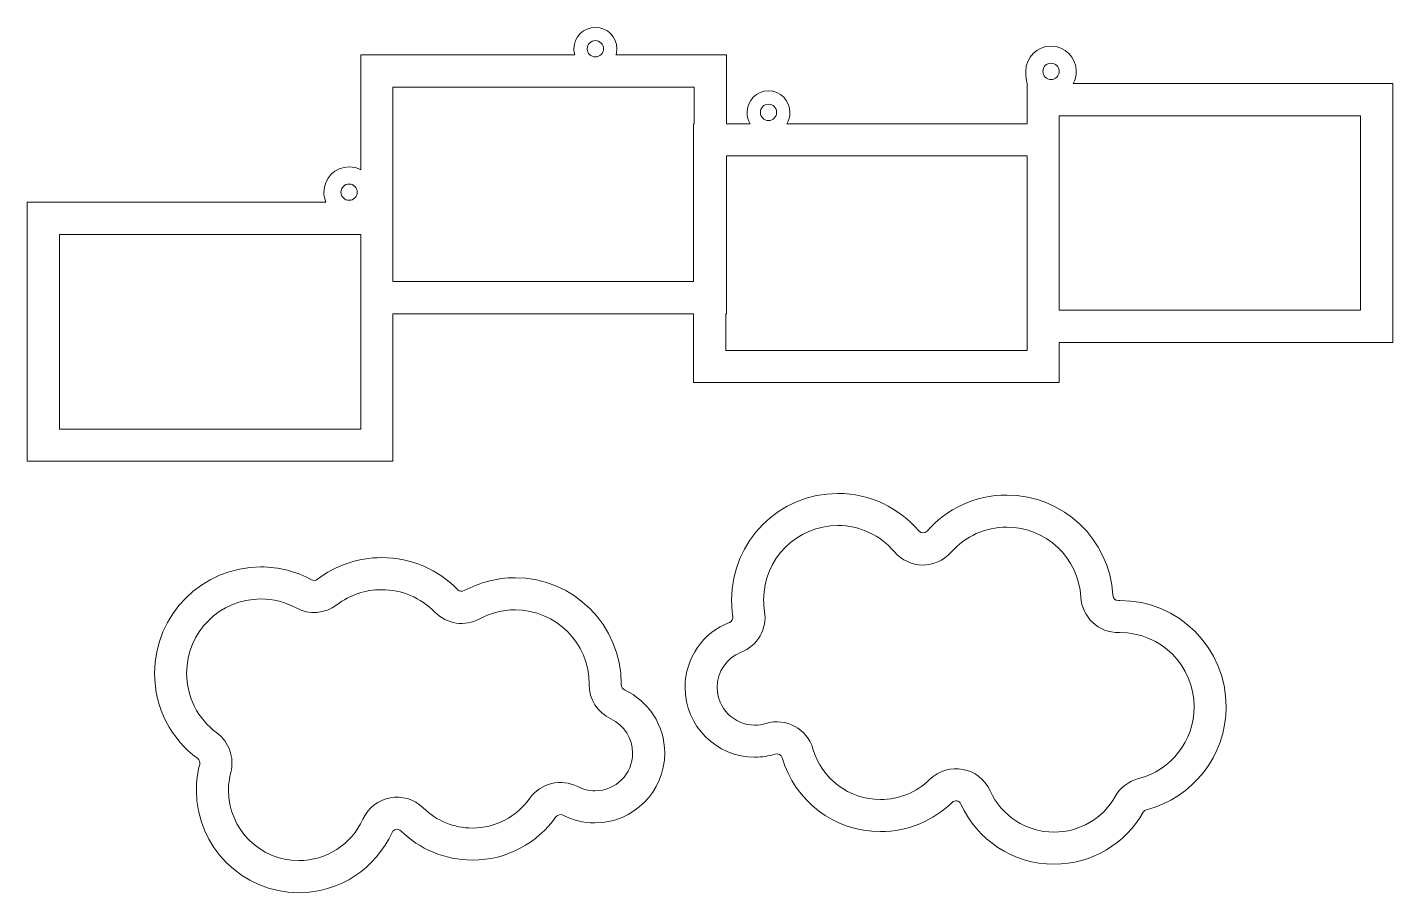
# Model space of a CAD drawing. Header units: millimetres. Extents: x 599 to 6075, y -2288 to 200.
# Drawn here: x 599 to 1238, y -1267 to -862 of the extents above; entities that cross this region are included whole.
import ezdxf

# ---------------------------------------------------------------- set-up
doc = ezdxf.new("R2010")
doc.units = ezdxf.units.MM
doc.header["$MEASUREMENT"] = 0
doc.layers.add('layer 1', color=7, linetype='Continuous')

msp = doc.modelspace()

# ---------------------------------------------------------------- linework, layer by layer
at = {"layer": 'layer 1', "color": 250, "lineweight": 20}
for points, knots in [([(599.0685, -1064.8494), (599.0685, -1064.8494), (599.0685, -943.8495), (599.0685, -943.8495), (599.0685, -943.8495), (599.0685, -943.8495), (738.7711, -943.8495), (738.7711, -943.8495), (738.7711, -943.8495), (738.1337, -942.3971), (737.7792, -940.7923), (737.7792, -939.1045), (737.7792, -939.1045), (737.7792, -932.5763), (743.0715, -927.284), (749.5997, -927.284), (749.5997, -927.284), (751.573, -927.284), (753.433, -927.7683), (755.0684, -928.6233), (755.0684, -928.6233), (755.0684, -928.6233), (755.0684, -874.9368), (755.0684, -874.9368), (755.0684, -874.9368), (755.0684, -874.9368), (855.1748, -874.9368), (855.1748, -874.9368), (855.1748, -874.9368), (854.9055, -874.0293), (854.7602, -873.0684), (854.7602, -872.0735), (854.7602, -872.0735), (854.7602, -866.5236), (859.2595, -862.0243), (864.8094, -862.0243), (864.8094, -862.0243), (870.3593, -862.0243), (874.8586, -866.5236), (874.8586, -872.0735), (874.8586, -872.0735), (874.8586, -873.0684), (874.7133, -874.0293), (874.444, -874.9368), (874.444, -874.9368), (874.444, -874.9368), (926.0683, -874.9368), (926.0683, -874.9368), (926.0683, -874.9368), (926.0683, -874.9368), (926.0683, -907.091), (926.0683, -907.091), (926.0683, -907.091), (926.0683, -907.091), (937.2456, -907.091), (937.2456, -907.091), (937.2456, -907.091), (936.2881, -905.5521), (935.7344, -903.7358), (935.7344, -901.79), (935.7344, -901.79), (935.7344, -896.2401), (940.2337, -891.7408), (945.7836, -891.7408), (945.7836, -891.7408), (951.3335, -891.7408), (955.8328, -896.2401), (955.8328, -901.79), (955.8328, -901.79), (955.8328, -903.7358), (955.2791, -905.5521), (954.3216, -907.091), (954.3216, -907.091), (954.3216, -907.091), (1066.7728, -907.091), (1066.7728, -907.091), (1066.7728, -907.091), (1066.7728, -907.091), (1066.7728, -888.3314), (1066.7728, -888.3314), (1066.7728, -888.3314), (1066.2759, -886.6063), (1066.1269, -885.4342), (1066.1269, -882.6286), (1066.1269, -882.6286), (1066.1269, -876.1004), (1071.4192, -870.8081), (1077.9474, -870.8081), (1077.9474, -870.8081), (1084.4756, -870.8081), (1089.7679, -876.1004), (1089.7679, -882.6286), (1089.7679, -882.6286), (1089.7679, -884.6967), (1089.2362, -886.6403), (1088.3029, -888.3314), (1088.3029, -888.3314), (1088.3029, -888.3314), (1237.7727, -888.3314), (1237.7727, -888.3314), (1237.7727, -888.3314), (1237.7727, -888.3314), (1237.7727, -1009.3313), (1237.7727, -1009.3313), (1237.7727, -1009.3313), (1237.7727, -1009.3313), (1081.7728, -1009.3313), (1081.7728, -1009.3313), (1081.7728, -1009.3313), (1081.7728, -1009.3313), (1081.7728, -1028.0909), (1081.7728, -1028.0909), (1081.7728, -1028.0909), (1081.7728, -1028.0909), (910.7729, -1028.0909), (910.7729, -1028.0909), (910.7729, -1028.0909), (910.7729, -1028.0909), (910.7729, -995.9367), (910.7729, -995.9367), (910.7729, -995.9367), (910.7729, -995.9367), (770.0684, -995.9367), (770.0684, -995.9367), (770.0684, -995.9367), (770.0684, -995.9367), (770.0684, -1064.8494), (770.0684, -1064.8494), (770.0684, -1064.8494), (770.0684, -1064.8494), (599.0685, -1064.8494), (599.0685, -1064.8494)], [0, 0, 0, 0, 0.02941176, 0.02941176, 0.02941176, 0.02941176, 0.05882353, 0.05882353, 0.05882353, 0.05882353, 0.08823529, 0.08823529, 0.08823529, 0.08823529, 0.11764706, 0.11764706, 0.11764706, 0.11764706, 0.14705882, 0.14705882, 0.14705882, 0.14705882, 0.17647059, 0.17647059, 0.17647059, 0.17647059, 0.20588235, 0.20588235, 0.20588235, 0.20588235, 0.23529412, 0.23529412, 0.23529412, 0.23529412, 0.26470588, 0.26470588, 0.26470588, 0.26470588, 0.29411765, 0.29411765, 0.29411765, 0.29411765, 0.32352941, 0.32352941, 0.32352941, 0.32352941, 0.35294118, 0.35294118, 0.35294118, 0.35294118, 0.38235294, 0.38235294, 0.38235294, 0.38235294, 0.41176471, 0.41176471, 0.41176471, 0.41176471, 0.44117647, 0.44117647, 0.44117647, 0.44117647, 0.47058824, 0.47058824, 0.47058824, 0.47058824, 0.5, 0.5, 0.5, 0.5, 0.52941176, 0.52941176, 0.52941176, 0.52941176, 0.55882353, 0.55882353, 0.55882353, 0.55882353, 0.58823529, 0.58823529, 0.58823529, 0.58823529, 0.61764706, 0.61764706, 0.61764706, 0.61764706, 0.64705882, 0.64705882, 0.64705882, 0.64705882, 0.67647059, 0.67647059, 0.67647059, 0.67647059, 0.70588235, 0.70588235, 0.70588235, 0.70588235, 0.73529412, 0.73529412, 0.73529412, 0.73529412, 0.76470588, 0.76470588, 0.76470588, 0.76470588, 0.79411765, 0.79411765, 0.79411765, 0.79411765, 0.82352941, 0.82352941, 0.82352941, 0.82352941, 0.85294118, 0.85294118, 0.85294118, 0.85294118, 0.88235294, 0.88235294, 0.88235294, 0.88235294, 0.91176471, 0.91176471, 0.91176471, 0.91176471, 0.94117647, 0.94117647, 0.94117647, 0.94117647, 1, 1, 1, 1]), ([(910.7729, -980.9367), (910.7729, -980.9367), (910.7729, -907.091), (910.7729, -907.091), (910.7729, -907.091), (910.7729, -907.091), (911.0683, -907.091), (911.0683, -907.091), (911.0683, -907.091), (911.0683, -907.091), (911.0683, -889.9368), (911.0683, -889.9368), (911.0683, -889.9368), (911.0683, -889.9368), (770.0684, -889.9368), (770.0684, -889.9368), (770.0684, -889.9368), (770.0684, -889.9368), (770.0684, -943.8495), (770.0684, -943.8495), (770.0684, -943.8495), (770.0684, -943.8495), (770.0684, -980.9367), (770.0684, -980.9367), (770.0684, -980.9367), (770.0684, -980.9367), (910.7729, -980.9367), (910.7729, -980.9367)], [0, 0, 0, 0, 0.125, 0.125, 0.125, 0.125, 0.25, 0.25, 0.25, 0.25, 0.375, 0.375, 0.375, 0.375, 0.5, 0.5, 0.5, 0.5, 0.625, 0.625, 0.625, 0.625, 0.75, 0.75, 0.75, 0.75, 1, 1, 1, 1]), ([(1081.7728, -907.091), (1081.7728, -907.091), (1081.7728, -994.3313), (1081.7728, -994.3313), (1081.7728, -994.3313), (1081.7728, -994.3313), (1222.7727, -994.3313), (1222.7727, -994.3313), (1222.7727, -994.3313), (1222.7727, -994.3313), (1222.7727, -903.3314), (1222.7727, -903.3314), (1222.7727, -903.3314), (1222.7727, -903.3314), (1081.7728, -903.3314), (1081.7728, -903.3314), (1081.7728, -903.3314), (1081.7728, -903.3314), (1081.7728, -907.091), (1081.7728, -907.091)], [0, 0, 0, 0, 0.16666667, 0.16666667, 0.16666667, 0.16666667, 0.33333333, 0.33333333, 0.33333333, 0.33333333, 0.5, 0.5, 0.5, 0.5, 0.66666667, 0.66666667, 0.66666667, 0.66666667, 1, 1, 1, 1]), ([(926.0683, -922.091), (926.0683, -922.091), (926.0683, -995.9367), (926.0683, -995.9367), (926.0683, -995.9367), (926.0683, -995.9367), (925.7729, -995.9367), (925.7729, -995.9367), (925.7729, -995.9367), (925.7729, -995.9367), (925.7729, -1013.0909), (925.7729, -1013.0909), (925.7729, -1013.0909), (925.7729, -1013.0909), (1066.7728, -1013.0909), (1066.7728, -1013.0909), (1066.7728, -1013.0909), (1066.7728, -1013.0909), (1066.7728, -1009.3313), (1066.7728, -1009.3313), (1066.7728, -1009.3313), (1066.7728, -1009.3313), (1066.7728, -922.091), (1066.7728, -922.091), (1066.7728, -922.091), (1066.7728, -922.091), (926.0683, -922.091), (926.0683, -922.091)], [0, 0, 0, 0, 0.125, 0.125, 0.125, 0.125, 0.25, 0.25, 0.25, 0.25, 0.375, 0.375, 0.375, 0.375, 0.5, 0.5, 0.5, 0.5, 0.625, 0.625, 0.625, 0.625, 0.75, 0.75, 0.75, 0.75, 1, 1, 1, 1]), ([(614.0685, -1049.8494), (614.0685, -1049.8494), (614.0685, -958.8495), (614.0685, -958.8495), (614.0685, -958.8495), (614.0685, -958.8495), (755.0684, -958.8495), (755.0684, -958.8495), (755.0684, -958.8495), (755.0684, -958.8495), (755.0684, -995.9367), (755.0684, -995.9367), (755.0684, -995.9367), (755.0684, -995.9367), (755.0684, -1049.8494), (755.0684, -1049.8494), (755.0684, -1049.8494), (755.0684, -1049.8494), (614.0685, -1049.8494), (614.0685, -1049.8494)], [0, 0, 0, 0, 0.16666667, 0.16666667, 0.16666667, 0.16666667, 0.33333333, 0.33333333, 0.33333333, 0.33333333, 0.5, 0.5, 0.5, 0.5, 0.66666667, 0.66666667, 0.66666667, 0.66666667, 1, 1, 1, 1])]:
    msp.add_open_spline(points, degree=3, knots=knots, dxfattribs=at)
at = {"layer": 'layer 1', "color": 7, "lineweight": 9}
for points in [[(864.8094, -868.2611), (866.9149, -868.2611), (868.6218, -869.968), (868.6218, -872.0735), (868.6218, -872.0735), (868.6218, -874.179), (866.9149, -875.8859), (864.8094, -875.8859), (864.8094, -875.8859), (862.7039, -875.8859), (860.997, -874.179), (860.997, -872.0735), (860.997, -872.0735), (860.997, -869.968), (862.7039, -868.2611), (864.8094, -868.2611)], [(1077.9474, -878.8162), (1080.0529, -878.8162), (1081.7598, -880.5231), (1081.7598, -882.6286), (1081.7598, -882.6286), (1081.7598, -884.7341), (1080.0529, -886.441), (1077.9474, -886.441), (1077.9474, -886.441), (1075.8419, -886.441), (1074.135, -884.7341), (1074.135, -882.6286), (1074.135, -882.6286), (1074.135, -880.5231), (1075.8419, -878.8162), (1077.9474, -878.8162)], [(945.7836, -897.9776), (947.8891, -897.9776), (949.596, -899.6845), (949.596, -901.79), (949.596, -901.79), (949.596, -903.8955), (947.8891, -905.6024), (945.7836, -905.6024), (945.7836, -905.6024), (943.6781, -905.6024), (941.9712, -903.8955), (941.9712, -901.79), (941.9712, -901.79), (941.9712, -899.6845), (943.6781, -897.9776), (945.7836, -897.9776)], [(749.5997, -935.2921), (751.7052, -935.2921), (753.4121, -936.999), (753.4121, -939.1045), (753.4121, -939.1045), (753.4121, -941.21), (751.7052, -942.9169), (749.5997, -942.9169), (749.5997, -942.9169), (747.4942, -942.9169), (745.7873, -941.21), (745.7873, -939.1045), (745.7873, -939.1045), (745.7873, -936.999), (747.4942, -935.2921), (749.5997, -935.2921)]]:
    msp.add_open_spline(points, degree=3, knots=[0, 0, 0, 0, 0.2, 0.2, 0.2, 0.2, 0.4, 0.4, 0.4, 0.4, 0.6, 0.6, 0.6, 0.6, 1, 1, 1, 1], dxfattribs=at)
at = {"layer": 'layer 1', "color": 7, "lineweight": 20}
for points, knots in [([(1110.211, -1130.0198), (1109.9649, -1130.0198), (1109.7193, -1130.0218), (1109.4742, -1130.0257), (1109.4742, -1130.0257), (1108.0944, -1130.0474), (1106.9439, -1128.9756), (1106.8677, -1127.5978), (1106.8677, -1127.5978), (1105.4232, -1101.4537), (1083.768, -1080.6985), (1057.2631, -1080.6985), (1057.2631, -1080.6985), (1042.4097, -1080.6985), (1029.0804, -1087.2179), (1019.9761, -1097.5498), (1019.9761, -1097.5498), (1018.9262, -1098.7413), (1017.1187, -1098.7247), (1016.0908, -1097.5143), (1016.0908, -1097.5143), (1006.9772, -1086.7828), (993.3858, -1079.9731), (978.2037, -1079.9731), (978.2037, -1079.9731), (950.7641, -1079.9731), (928.5198, -1102.2174), (928.5198, -1129.657), (928.5198, -1129.657), (928.5198, -1132.3036), (928.7277, -1134.9017), (929.1266, -1137.4361), (929.1266, -1137.4361), (929.3165, -1138.6418), (928.6597, -1139.784), (927.523, -1140.2284), (927.523, -1140.2284), (915.3698, -1144.9783), (906.7604, -1156.8018), (906.7604, -1170.6373), (906.7604, -1170.6373), (906.7604, -1188.6633), (921.3735, -1203.2764), (939.3996, -1203.2764), (939.3996, -1203.2764), (942.7248, -1203.2764), (945.9339, -1202.7791), (948.9565, -1201.8548), (948.9565, -1201.8548), (950.3264, -1201.4359), (951.7742, -1202.221), (952.1737, -1203.5966), (952.1737, -1203.5966), (957.9615, -1223.5252), (976.3544, -1238.0916), (998.15, -1238.0916), (998.15, -1238.0916), (1011.1845, -1238.0916), (1023.0019, -1232.8818), (1031.6343, -1224.4312), (1031.6343, -1224.4312), (1032.9436, -1223.1495), (1035.0137, -1223.5377), (1035.7705, -1225.2064), (1035.7705, -1225.2064), (1043.2926, -1241.7887), (1059.9909, -1253.3232), (1079.3852, -1253.3232), (1079.3852, -1253.3232), (1097.2472, -1253.3232), (1112.8224, -1243.5393), (1121.0489, -1229.0394), (1121.0489, -1229.0394), (1121.4059, -1228.4102), (1121.9414, -1227.9987), (1122.6419, -1227.8183), (1122.6419, -1227.8183), (1144.0656, -1222.2992), (1159.8949, -1202.8508), (1159.8949, -1179.7038), (1159.8949, -1179.7038), (1159.8949, -1152.2641), (1137.6506, -1130.0198), (1110.211, -1130.0198)], [0, 0, 0, 0, 0.04545455, 0.04545455, 0.04545455, 0.04545455, 0.09090909, 0.09090909, 0.09090909, 0.09090909, 0.13636364, 0.13636364, 0.13636364, 0.13636364, 0.18181818, 0.18181818, 0.18181818, 0.18181818, 0.22727273, 0.22727273, 0.22727273, 0.22727273, 0.27272727, 0.27272727, 0.27272727, 0.27272727, 0.31818182, 0.31818182, 0.31818182, 0.31818182, 0.36363636, 0.36363636, 0.36363636, 0.36363636, 0.40909091, 0.40909091, 0.40909091, 0.40909091, 0.45454545, 0.45454545, 0.45454545, 0.45454545, 0.5, 0.5, 0.5, 0.5, 0.54545455, 0.54545455, 0.54545455, 0.54545455, 0.59090909, 0.59090909, 0.59090909, 0.59090909, 0.63636364, 0.63636364, 0.63636364, 0.63636364, 0.68181818, 0.68181818, 0.68181818, 0.68181818, 0.72727273, 0.72727273, 0.72727273, 0.72727273, 0.77272727, 0.77272727, 0.77272727, 0.77272727, 0.81818182, 0.81818182, 0.81818182, 0.81818182, 0.86363636, 0.86363636, 0.86363636, 0.86363636, 0.90909091, 0.90909091, 0.90909091, 0.90909091, 1, 1, 1, 1]), ([(1110.211, -1145.0198), (1110.0442, -1145.0198), (1109.8773, -1145.0212), (1109.7105, -1145.0238), (1109.7105, -1145.0238), (1100.2823, -1145.1724), (1092.4108, -1137.8404), (1091.8905, -1128.4254), (1091.8905, -1128.4254), (1090.8763, -1110.0692), (1075.6483, -1095.6985), (1057.2631, -1095.6985), (1057.2631, -1095.6985), (1047.2488, -1095.6985), (1037.8448, -1099.9602), (1031.2302, -1107.4667), (1031.2302, -1107.4667), (1024.1406, -1115.5123), (1011.5989, -1115.3977), (1004.6574, -1107.224), (1004.6574, -1107.224), (998.0345, -1099.4253), (988.438, -1094.9731), (978.2037, -1094.9731), (978.2037, -1094.9731), (959.0437, -1094.9731), (943.5198, -1110.497), (943.5198, -1129.657), (943.5198, -1129.657), (943.5198, -1131.4804), (943.6605, -1133.3022), (943.9441, -1135.1034), (943.9441, -1135.1034), (945.228, -1143.2588), (940.6726, -1151.1939), (932.9834, -1154.1992), (932.9834, -1154.1992), (926.2245, -1156.8409), (921.7604, -1163.3612), (921.7604, -1170.6373), (921.7604, -1170.6373), (921.7604, -1180.3838), (929.6531, -1188.2764), (939.3996, -1188.2764), (939.3996, -1188.2764), (941.1531, -1188.2764), (942.8928, -1188.0234), (944.5701, -1187.5105), (944.5701, -1187.5105), (953.9321, -1184.6476), (963.8481, -1190.0119), (966.5785, -1199.4131), (966.5785, -1199.4131), (970.6472, -1213.4227), (983.5349, -1223.0916), (998.15, -1223.0916), (998.15, -1223.0916), (1006.7885, -1223.0916), (1014.9689, -1219.7546), (1021.1412, -1213.7123), (1021.1412, -1213.7123), (1029.8789, -1205.1586), (1044.3797, -1207.8747), (1049.4308, -1219.0099), (1049.4308, -1219.0099), (1054.759, -1230.756), (1066.4487, -1238.3232), (1079.3852, -1238.3232), (1079.3852, -1238.3232), (1091.2745, -1238.3232), (1102.1539, -1231.9458), (1108.0024, -1221.6375), (1108.0024, -1221.6375), (1110.3664, -1217.4707), (1114.2605, -1214.4877), (1118.8999, -1213.2926), (1118.8999, -1213.2926), (1134.1819, -1209.3557), (1144.8949, -1195.5088), (1144.8949, -1179.7038), (1144.8949, -1179.7038), (1144.8949, -1160.5437), (1129.3711, -1145.0198), (1110.211, -1145.0198)], [0, 0, 0, 0, 0.04545455, 0.04545455, 0.04545455, 0.04545455, 0.09090909, 0.09090909, 0.09090909, 0.09090909, 0.13636364, 0.13636364, 0.13636364, 0.13636364, 0.18181818, 0.18181818, 0.18181818, 0.18181818, 0.22727273, 0.22727273, 0.22727273, 0.22727273, 0.27272727, 0.27272727, 0.27272727, 0.27272727, 0.31818182, 0.31818182, 0.31818182, 0.31818182, 0.36363636, 0.36363636, 0.36363636, 0.36363636, 0.40909091, 0.40909091, 0.40909091, 0.40909091, 0.45454545, 0.45454545, 0.45454545, 0.45454545, 0.5, 0.5, 0.5, 0.5, 0.54545455, 0.54545455, 0.54545455, 0.54545455, 0.59090909, 0.59090909, 0.59090909, 0.59090909, 0.63636364, 0.63636364, 0.63636364, 0.63636364, 0.68181818, 0.68181818, 0.68181818, 0.68181818, 0.72727273, 0.72727273, 0.72727273, 0.72727273, 0.77272727, 0.77272727, 0.77272727, 0.77272727, 0.81818182, 0.81818182, 0.81818182, 0.81818182, 0.86363636, 0.86363636, 0.86363636, 0.86363636, 0.90909091, 0.90909091, 0.90909091, 0.90909091, 1, 1, 1, 1]), ([(708.2844, -1114.3106), (716.867, -1114.3106), (724.9395, -1116.4893), (731.9836, -1120.3203), (731.9836, -1120.3203), (732.8935, -1120.8151), (733.9453, -1120.7342), (734.769, -1120.1063), (734.769, -1120.1063), (743.1203, -1113.7403), (753.5475, -1109.9587), (764.8589, -1109.9587), (764.8589, -1109.9587), (778.8032, -1109.9587), (791.4044, -1115.7046), (800.4277, -1124.9563), (800.4277, -1124.9563), (801.2438, -1125.7929), (802.471, -1125.9779), (803.4971, -1125.4186), (803.4971, -1125.4186), (810.5506, -1121.5742), (818.6374, -1119.3878), (827.236, -1119.3878), (827.236, -1119.3878), (854.6757, -1119.3878), (876.92, -1141.6321), (876.92, -1169.0717), (876.92, -1169.0717), (876.92, -1169.188), (876.9194, -1169.3041), (876.9184, -1169.42), (876.9184, -1169.42), (876.9097, -1170.449), (877.4681, -1171.3331), (878.4001, -1171.769), (878.4001, -1171.769), (889.5224, -1176.9707), (897.2287, -1188.2587), (897.2287, -1201.3482), (897.2287, -1201.3482), (897.2287, -1219.3742), (882.6156, -1233.9873), (864.5896, -1233.9873), (864.5896, -1233.9873), (859.2047, -1233.9873), (854.125, -1232.6827), (849.6483, -1230.3729), (849.6483, -1230.3729), (848.5026, -1229.7817), (847.119, -1230.1191), (846.3736, -1231.171), (846.3736, -1231.171), (837.702, -1243.4077), (823.4289, -1251.395), (807.2897, -1251.395), (807.2897, -1251.395), (794.2545, -1251.395), (782.4387, -1246.1829), (773.8074, -1237.7309), (773.8074, -1237.7309), (772.498, -1236.4488), (770.4277, -1236.8371), (769.6708, -1238.506), (769.6708, -1238.506), (762.1495, -1255.0903), (745.4502, -1266.6266), (726.0545, -1266.6266), (726.0545, -1266.6266), (699.6164, -1266.6266), (678.1838, -1245.194), (678.1838, -1218.7559), (678.1838, -1218.7559), (678.1838, -1214.581), (678.7207, -1210.5319), (679.7255, -1206.6717), (679.7255, -1206.6717), (679.9954, -1205.6352), (679.6272, -1204.5963), (678.7661, -1203.9593), (678.7661, -1203.9593), (666.5335, -1194.9093), (658.6005, -1180.3793), (658.6005, -1163.9946), (658.6005, -1163.9946), (658.6005, -1136.5549), (680.8448, -1114.3106), (708.2844, -1114.3106)], [0, 0, 0, 0, 0.04347826, 0.04347826, 0.04347826, 0.04347826, 0.08695652, 0.08695652, 0.08695652, 0.08695652, 0.13043478, 0.13043478, 0.13043478, 0.13043478, 0.17391304, 0.17391304, 0.17391304, 0.17391304, 0.2173913, 0.2173913, 0.2173913, 0.2173913, 0.26086957, 0.26086957, 0.26086957, 0.26086957, 0.30434783, 0.30434783, 0.30434783, 0.30434783, 0.34782609, 0.34782609, 0.34782609, 0.34782609, 0.39130435, 0.39130435, 0.39130435, 0.39130435, 0.43478261, 0.43478261, 0.43478261, 0.43478261, 0.47826087, 0.47826087, 0.47826087, 0.47826087, 0.52173913, 0.52173913, 0.52173913, 0.52173913, 0.56521739, 0.56521739, 0.56521739, 0.56521739, 0.60869565, 0.60869565, 0.60869565, 0.60869565, 0.65217391, 0.65217391, 0.65217391, 0.65217391, 0.69565217, 0.69565217, 0.69565217, 0.69565217, 0.73913043, 0.73913043, 0.73913043, 0.73913043, 0.7826087, 0.7826087, 0.7826087, 0.7826087, 0.82608696, 0.82608696, 0.82608696, 0.82608696, 0.86956522, 0.86956522, 0.86956522, 0.86956522, 0.91304348, 0.91304348, 0.91304348, 0.91304348, 1, 1, 1, 1]), ([(708.2844, -1129.3106), (689.1243, -1129.3106), (673.6005, -1144.8345), (673.6005, -1163.9946), (673.6005, -1163.9946), (673.6005, -1175.0565), (678.8145, -1185.3363), (687.6874, -1191.9006), (687.6874, -1191.9006), (693.4652, -1196.1752), (696.0524, -1203.4949), (694.2417, -1210.4505), (694.2417, -1210.4505), (693.5355, -1213.1634), (693.1838, -1215.9529), (693.1838, -1218.7559), (693.1838, -1218.7559), (693.1838, -1236.9144), (707.896, -1251.6266), (726.0545, -1251.6266), (726.0545, -1251.6266), (738.992, -1251.6266), (750.6824, -1244.0579), (756.01, -1232.3106), (756.01, -1232.3106), (761.0609, -1221.1734), (775.5643, -1218.4574), (784.302, -1227.0135), (784.302, -1227.0135), (790.4732, -1233.0565), (798.6512, -1236.395), (807.2897, -1236.395), (807.2897, -1236.395), (818.0116, -1236.395), (827.9508, -1231.225), (834.1351, -1222.4981), (834.1351, -1222.4981), (839.1922, -1215.3619), (848.7535, -1213.0322), (856.5263, -1217.0427), (856.5263, -1217.0427), (859.0297, -1218.3344), (861.7737, -1218.9873), (864.5896, -1218.9873), (864.5896, -1218.9873), (874.336, -1218.9873), (882.2287, -1211.0946), (882.2287, -1201.3482), (882.2287, -1201.3482), (882.2287, -1194.4752), (878.2523, -1188.2593), (872.0455, -1185.3564), (872.0455, -1185.3564), (865.7982, -1182.4347), (861.8605, -1176.1897), (861.9189, -1169.2929), (861.9189, -1169.2929), (861.9196, -1169.2192), (861.92, -1169.1454), (861.92, -1169.0717), (861.92, -1169.0717), (861.92, -1149.9116), (846.3961, -1134.3878), (827.236, -1134.3878), (827.236, -1134.3878), (821.4314, -1134.3878), (815.7737, -1135.8107), (810.6757, -1138.5893), (810.6757, -1138.5893), (803.751, -1142.3635), (795.1959, -1141.0753), (789.6895, -1135.4296), (789.6895, -1135.4296), (783.1307, -1128.705), (774.2551, -1124.9587), (764.8589, -1124.9587), (764.8589, -1124.9587), (757.2375, -1124.9587), (749.9244, -1127.4147), (743.8625, -1132.0356), (743.8625, -1132.0356), (738.351, -1136.2369), (730.9052, -1136.8086), (724.8171, -1133.4976), (724.8171, -1133.4976), (719.7259, -1130.7288), (714.0783, -1129.3106), (708.2844, -1129.3106)], [0, 0, 0, 0, 0.04347826, 0.04347826, 0.04347826, 0.04347826, 0.08695652, 0.08695652, 0.08695652, 0.08695652, 0.13043478, 0.13043478, 0.13043478, 0.13043478, 0.17391304, 0.17391304, 0.17391304, 0.17391304, 0.2173913, 0.2173913, 0.2173913, 0.2173913, 0.26086957, 0.26086957, 0.26086957, 0.26086957, 0.30434783, 0.30434783, 0.30434783, 0.30434783, 0.34782609, 0.34782609, 0.34782609, 0.34782609, 0.39130435, 0.39130435, 0.39130435, 0.39130435, 0.43478261, 0.43478261, 0.43478261, 0.43478261, 0.47826087, 0.47826087, 0.47826087, 0.47826087, 0.52173913, 0.52173913, 0.52173913, 0.52173913, 0.56521739, 0.56521739, 0.56521739, 0.56521739, 0.60869565, 0.60869565, 0.60869565, 0.60869565, 0.65217391, 0.65217391, 0.65217391, 0.65217391, 0.69565217, 0.69565217, 0.69565217, 0.69565217, 0.73913043, 0.73913043, 0.73913043, 0.73913043, 0.7826087, 0.7826087, 0.7826087, 0.7826087, 0.82608696, 0.82608696, 0.82608696, 0.82608696, 0.86956522, 0.86956522, 0.86956522, 0.86956522, 0.91304348, 0.91304348, 0.91304348, 0.91304348, 1, 1, 1, 1])]:
    msp.add_open_spline(points, degree=3, knots=knots, dxfattribs=at)

doc.saveas('drawing.dxf')
